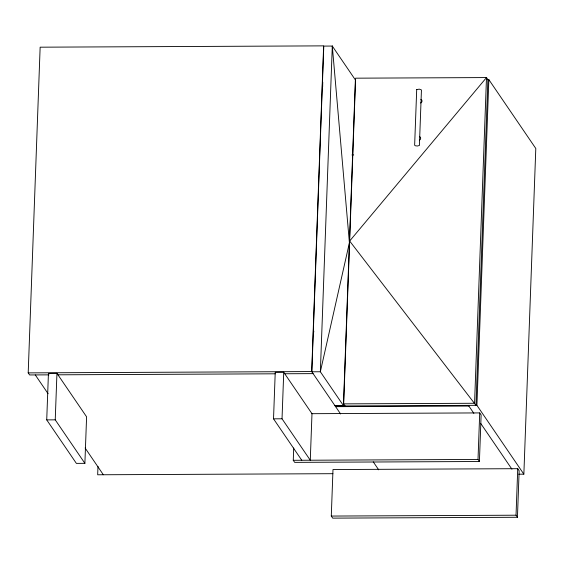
<?xml version="1.0" encoding="UTF-8"?>
<svg xmlns="http://www.w3.org/2000/svg" width="564" height="564" viewBox="0 0 564 564"><rect width="100%" height="100%" fill="white"/><g stroke="black" fill="none" stroke-linecap="round" stroke-linejoin="round"><path stroke-width="0.85" d="M48.976 374.856L29.61 374.947L28.2 372.882L40.143 47.186L323.637 45.867L311.695 371.563L340.607 413.969M46.727 419.891L48.434 373.361L56.943 373.326L86.595 416.817L84.889 463.34L76.38 463.382L46.727 419.891L55.237 419.849L84.889 463.34M55.237 419.849L56.943 373.326M97.988 466.407L97.678 474.782L332.915 473.689M301.768 460.259L273.526 418.833L275.232 372.303L283.734 372.268L311.984 413.694L310.278 460.224L282.028 418.791L283.734 372.268M311.688 413.694L479.717 412.911L481.12 414.977L479.414 461.507L294.676 462.367L293.266 460.302L293.717 448.006M331.287 516.067L332.993 469.544L517.738 468.684L519.148 470.75L517.442 517.273L332.697 518.133L331.287 516.067L516.032 515.207L517.442 517.273M343.434 405.601L355.376 79.905L332.295 46.058L323.792 46.093L311.85 371.789L320.352 371.754L343.434 405.601L334.931 405.643M343.68 403.873L355.623 78.177L486.499 77.571L487.909 79.637L475.967 405.333L349.652 241.025L486.499 77.571L474.557 403.267L343.68 403.873L345.09 405.939M518.753 474.204L523.857 474.176L476.911 405.326L488.854 79.63L487.155 79.637M479.414 461.507L478.011 459.441L479.717 412.911M516.032 515.207L517.738 468.684M523.857 474.176L535.8 148.48L488.854 79.63M416.704 89.591L414.639 145.195L415.273 145.752L417.381 146.013L419.404 145.47L421.442 89.944L419.285 89.14L416.726 89.577M420.476 102.979C422.281 102.733 422.662 99.92 420.85 99.377M419.433 140.091C421.026 139.618 421.132 137.08 419.489 136.601M351.95 154.952L353.684 154.938M28.2 372.882L311.695 371.563M57.782 374.813L275.246 373.805M284.926 373.756L313.105 373.629M335.164 405.988L476.911 405.326M335.636 406.672L468.874 406.052M273.526 418.833L282.028 418.791M293.266 460.302L478.011 459.441M468.409 405.368L473.852 413.349M480.761 423.486L511.943 469.213M373.255 461.853L378.698 469.833M35.278 374.919L48.102 393.728M85.101 447.992L103.346 474.754M322.686 86.623A8.389 1.403 89.7 0 1 322.777 82.337M313.676 332.309A8.389 1.403 89.7 0 1 313.824 331.167M332.295 46.058L320.352 371.754L349.405 242.753L332.295 46.058"/></g></svg>
